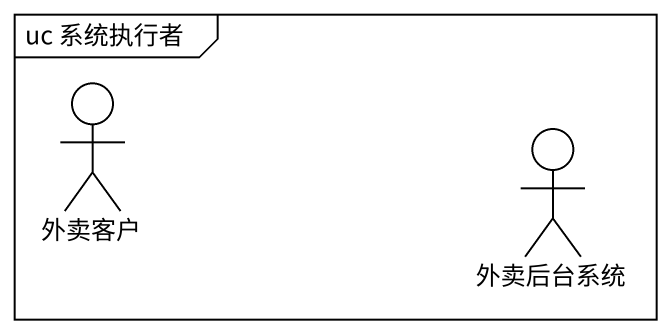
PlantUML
@startuml
mainframe uc 系统执行者
actor 外卖客户
actor 外卖后台系统
@enduml
